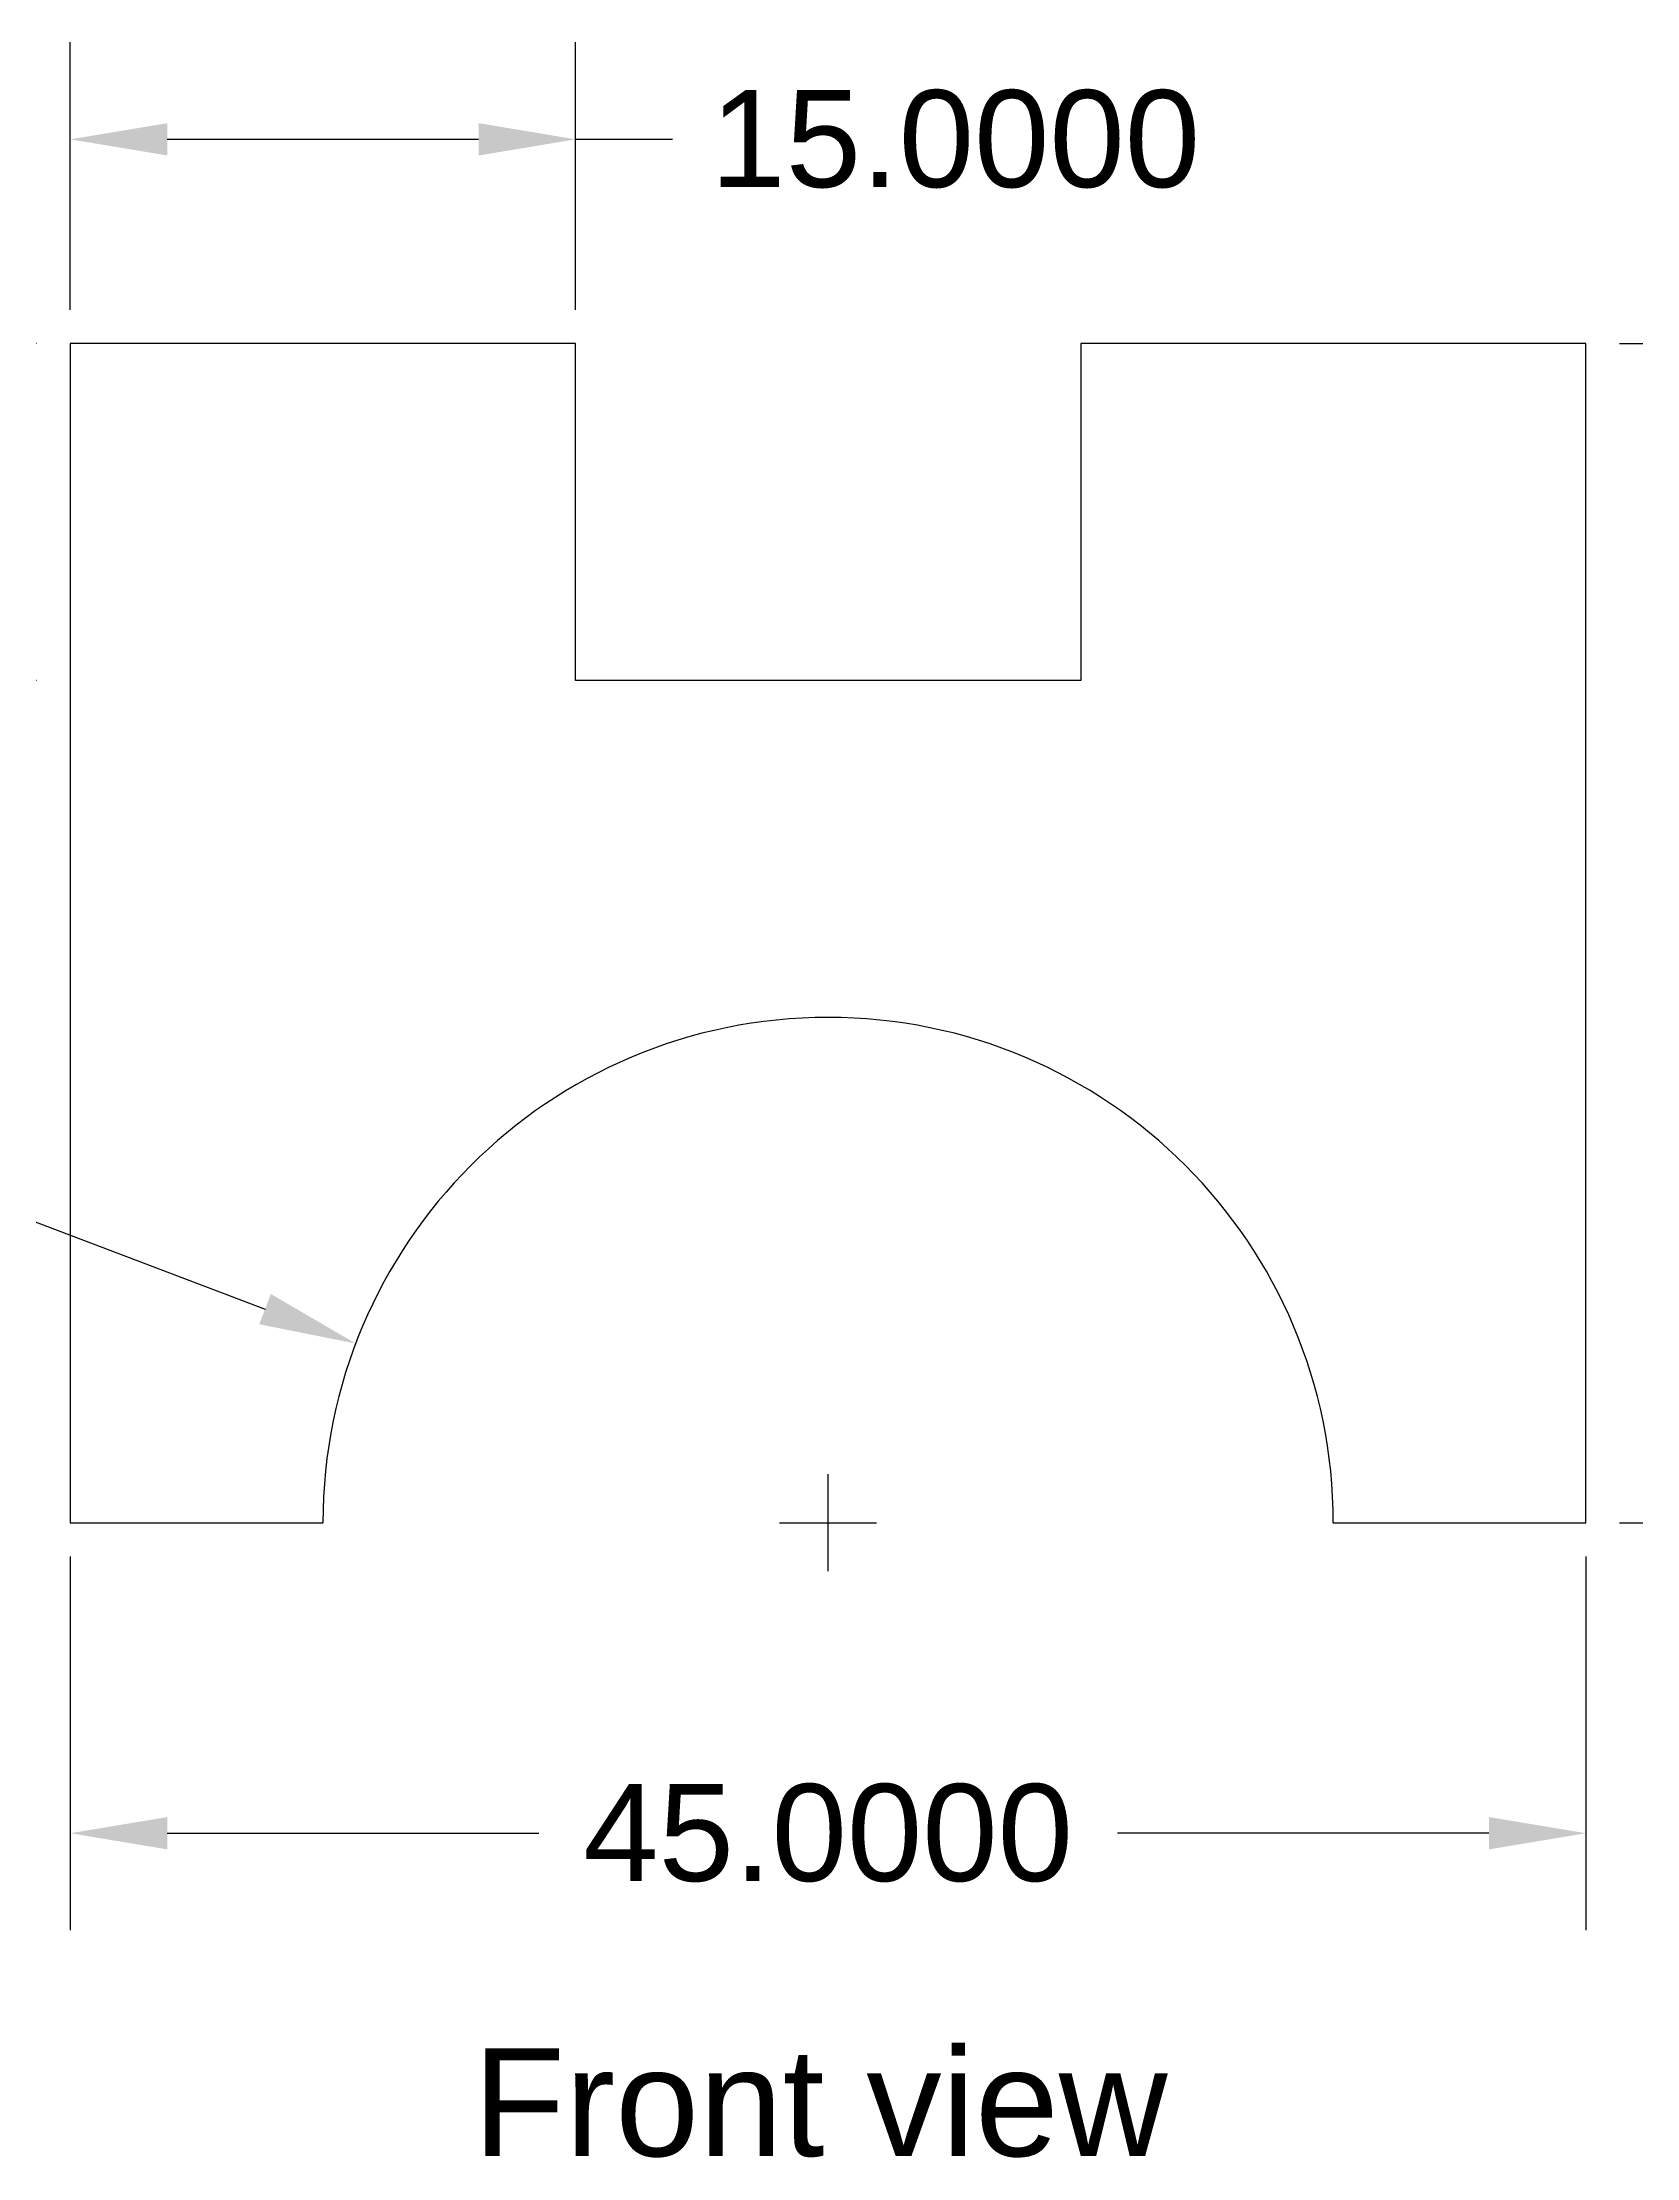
# Model space of a CAD drawing. Header units: millimetres. Extents: x -229 to -78, y -4 to 118.
# Drawn here: x -192.7 to -145.4, y 4.5 to 67.3 of the extents above; entities that cross this region are included whole.
import ezdxf

# ---------------------------------------------------------------- set-up
doc = ezdxf.new("R2010")
doc.units = ezdxf.units.MM
doc.header["$MEASUREMENT"] = 0
doc.styles.add('Annotative', font='arial.ttf')
doc.styles.get("Standard").update_dxf_attribs({"font": 'arial.ttf'})
doc.dimstyles.new('Annotative', dxfattribs={"dimscale": 0, "dimtxt": 0.18, "dimasz": 0.18, "dimexe": 0.18, "dimexo": 0.0625, "dimgap": 0.09, "dimtad": 0, "dimtih": 1, "dimtoh": 1, "dimdec": 4, "dimzin": 0, "dimdsep": 46, "dimtxsty": 'Standard', "dimcen": 0.09, "dimadec": 0, "dimazin": 0, "dimtfac": 1, "dimtdec": 4, "dimtofl": 0, "dimtmove": 0, "dimatfit": 3, "dimfxl": 1, "dimtolj": 1, "dimtzin": 0, "dimarcsym": 0})

# ---------------------------------------------------------------- blocks, each defined once
blk = doc.blocks.new('*D5')
at = {"color": 0, "lineweight": -2}
for p, q in [((-191.882, 59.369), (-191.882, 67.313)), ((-176.882, 59.369), (-176.882, 67.313)), ((-189.002, 64.433), (-179.762, 64.433)), ((-176.882, 64.433), (-174.002, 64.433))]:
    blk.add_line(p, q, dxfattribs=at)
at = {"color": 0}
for points in [[(-189.002, 64.913), (-189.002, 63.953), (-191.882, 64.433)], [(-179.762, 64.913), (-179.762, 63.953), (-176.882, 64.433)]]:
    blk.add_solid(points, dxfattribs=at)
at = {"layer": 'Defpoints', "color": 0}
for p in [(-176.882, 64.433), (-191.882, 58.369), (-176.882, 58.369)]:
    blk.add_point(p, dxfattribs=at)
at = {"color": 0, "insert": (-165.606, 64.433), "char_height": 2.88, "attachment_point": 5}
blk.add_mtext('\\A1;15.0000', dxfattribs=at)
blk = doc.blocks.new('*D10')
at = {"color": 0, "lineweight": -2}
for p, q in [((-192.882, 58.369), (-212.647, 58.369)), ((-209.767, 55.489), (-209.767, 51.249)), ((-192.882, 48.369), (-212.647, 48.369)), ((-209.767, 48.369), (-209.767, 45.489)), ((-209.767, 45.489), (-212.647, 45.489))]:
    blk.add_line(p, q, dxfattribs=at)
at = {"color": 0}
for points in [[(-210.247, 55.489), (-209.287, 55.489), (-209.767, 58.369)], [(-210.247, 51.249), (-209.287, 51.249), (-209.767, 48.369)]]:
    blk.add_solid(points, dxfattribs=at)
at = {"layer": 'Defpoints', "color": 0}
for p in [(-191.882, 58.369), (-209.767, 48.369), (-191.882, 48.369)]:
    blk.add_point(p, dxfattribs=at)
at = {"color": 0, "insert": (-221.044, 45.489), "char_height": 2.88, "attachment_point": 5}
blk.add_mtext('\\A1;10.0000', dxfattribs=at)
blk = doc.blocks.new('*D14')
at = {"color": 0, "lineweight": -2}
for p, q in [((-145.882, 58.369), (-129.948, 58.369)), ((-132.828, 55.489), (-132.828, 43.781)), ((-132.828, 26.249), (-132.828, 37.958)), ((-145.882, 23.369), (-129.948, 23.369))]:
    blk.add_line(p, q, dxfattribs=at)
at = {"color": 0}
for points in [[(-133.308, 55.489), (-132.348, 55.489), (-132.828, 58.369)], [(-133.308, 26.249), (-132.348, 26.249), (-132.828, 23.369)]]:
    blk.add_solid(points, dxfattribs=at)
at = {"layer": 'Defpoints', "color": 0}
for p in [(-146.882, 58.369), (-146.882, 23.369), (-132.828, 23.369)]:
    blk.add_point(p, dxfattribs=at)
at = {"color": 0, "insert": (-132.828, 40.869), "char_height": 2.88, "attachment_point": 5}
blk.add_mtext('\\A1;35.0000', dxfattribs=at)
blk = doc.blocks.new('*D15')
at = {"color": 0, "lineweight": -2}
for p, q in [((-210.256, 37.784), (-207.376, 37.784)), ((-207.376, 37.784), (-186.099, 29.711)), ((-169.382, 21.929), (-169.382, 24.809)), ((-170.822, 23.369), (-167.942, 23.369))]:
    blk.add_line(p, q, dxfattribs=at)
at = {"color": 0}
blk.add_solid([(-185.929, 30.16), (-186.27, 29.263), (-183.407, 28.69)], dxfattribs=at)
at = {"layer": 'Defpoints', "color": 0}
for p in [(-183.407, 28.69), (-169.382, 23.369)]:
    blk.add_point(p, dxfattribs=at)
at = {"color": 0, "insert": (-220.167, 37.784), "char_height": 2.88, "attachment_point": 5}
blk.add_mtext('\\A1;R15.0000', dxfattribs=at)
blk = doc.blocks.new('*D17')
at = {"color": 0, "lineweight": -2}
for p, q in [((-191.882, 22.369), (-191.882, 11.274)), ((-146.882, 22.369), (-146.882, 11.274)), ((-189.002, 14.154), (-177.972, 14.154)), ((-149.762, 14.154), (-160.792, 14.154))]:
    blk.add_line(p, q, dxfattribs=at)
at = {"color": 0}
for points in [[(-189.002, 14.634), (-189.002, 13.674), (-191.882, 14.154)], [(-149.762, 14.634), (-149.762, 13.674), (-146.882, 14.154)]]:
    blk.add_solid(points, dxfattribs=at)
at = {"layer": 'Defpoints', "color": 0}
for p in [(-191.882, 23.369), (-146.882, 23.369), (-146.882, 14.154)]:
    blk.add_point(p, dxfattribs=at)
at = {"color": 0, "insert": (-169.382, 14.154), "char_height": 2.88, "attachment_point": 5}
blk.add_mtext('\\A1;45.0000', dxfattribs=at)

msp = doc.modelspace()

# ---------------------------------------------------------------- linework, layer by layer
for p, q in [((-176.88202, 58.36912), (-191.88202, 58.36912)), ((-191.88202, 58.36912), (-191.88202, 23.36912)), ((-176.88202, 48.36912), (-176.88202, 58.36912)), ((-146.88202, 58.36912), (-161.88202, 58.36912)), ((-161.88202, 58.36912), (-161.88202, 48.36912)), ((-146.88202, 23.36912), (-146.88202, 58.36912)), ((-161.88202, 48.36912), (-176.88202, 48.36912)), ((-191.88202, 23.36912), (-184.38202, 23.36912)), ((-154.38202, 23.36912), (-146.88202, 23.36912))]:
    msp.add_line(p, q)
msp.add_arc((-169.38202, 23.36912), 15, 0, 180)

# ---------------------------------------------------------------- texts
at = {"insert": (-179.92123, 7.76822), "char_height": 3.2, "attachment_point": 1, "style": 'Annotative'}
msp.add_mtext_dynamic_manual_height_columns('Front view', width=27.5182613, gutter_width=16, heights=[0], dxfattribs=at)

# ---------------------------------------------------------------- dimensions: what is measured, and where the dimension line sits
for base, p1, p2, picture, middle in [((-176.88202, 64.43293), (-191.88202, 58.36912), (-176.88202, 58.36912), '*D5', (-165.60562, 64.43293)), ((-146.88202, 14.15382), (-191.88202, 23.36912), (-146.88202, 23.36912), '*D17', (-169.38202, 14.15382))]:
    dim = msp.add_linear_dim(base=base, p1=p1, p2=p2, dimstyle='Annotative')
    dim.commit()
    dim.dimension.update_dxf_attribs({"geometry": picture, "text_midpoint": middle})
for base, p1, p2, picture, middle in [((-209.76748, 48.36912), (-191.88202, 58.36912), (-191.88202, 48.36912), '*D10', (-221.04388, 45.48912)), ((-132.82795, 23.36912), (-146.88202, 58.36912), (-146.88202, 23.36912), '*D14', (-132.82795, 40.86912))]:
    dim = msp.add_linear_dim(base=base, p1=p1, p2=p2, angle=90, dimstyle='Annotative')
    dim.commit()
    dim.dimension.update_dxf_attribs({"geometry": picture, "text_midpoint": middle})
dim = msp.add_radius_dim(center=(-169.38202, 23.36912), mpoint=(-183.40662, 28.6899), dimstyle='Annotative')
dim.commit()
dim.dimension.update_dxf_attribs({"geometry": '*D15', "text_midpoint": (-220.16652, 37.7838), "dimtype": 164})

doc.saveas('drawing.dxf')
